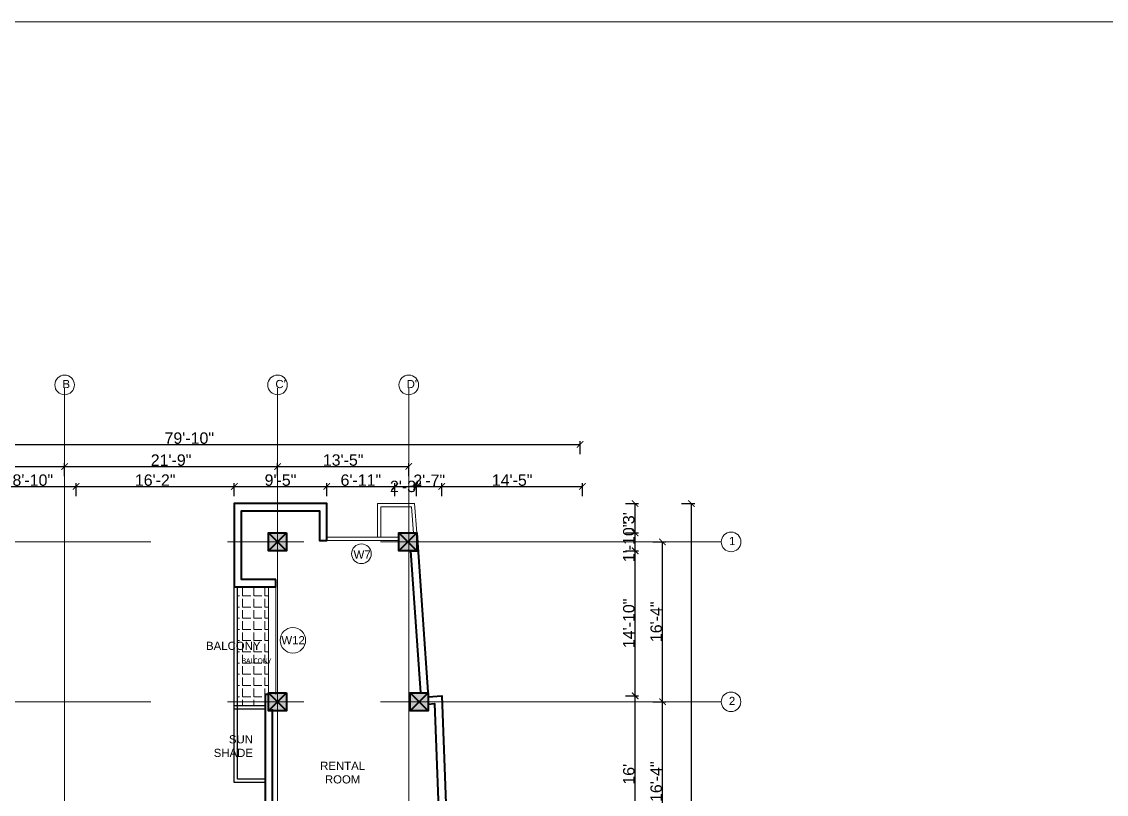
# Model space of a CAD drawing. Header units: inches. Extents: x 0 to 179512, y -43395 to -31716.
# Drawn here: x 173736 to 175065, y -37341 to -36394 of the extents above; entities that cross this region are included whole.
import ezdxf

# ---------------------------------------------------------------- set-up
doc = ezdxf.new("R2010")
doc.units = ezdxf.units.IN
doc.header["$LTSCALE"] = 10
doc.header["$MEASUREMENT"] = 0
doc.linetypes.add('CENTER2', pattern=[1.125, 0.75, -0.125, 0.125, -0.125])
doc.layers.get('Defpoints').update_dxf_attribs({"color": 215})
doc.layers.add('Balcony base', color=70, linetype='Continuous')
for name, color, linetype, lineweight in [('colum', 2, 'Continuous', 40), ('Grid name', 4, 'Continuous', 0), ('hatch', 95, 'Continuous', 0), ('NEW LETTERING', 3, 'Continuous', 0), ('OL_AR_Center line', 253, 'CENTER2', 13), ('OL_AR_Hatch', 253, 'Continuous', 15), ('OL_AR_Text', 140, 'Continuous', 5), ('OL_AR_WALL', 255, 'Continuous', 40), ('window', 6, 'Continuous', 9)]:
    doc.layers.add(name, color=color, linetype=linetype, lineweight=lineweight)
doc.styles.add('1-16 Annotative Text', font='calibri.ttf', dxfattribs={"height": 0.0625})
doc.styles.add('arial', font='arial.ttf')
doc.styles.get("Standard").update_dxf_attribs({"font": 'arial.ttf'})
doc.dimstyles.new('Dim_OLA', dxfattribs={"dimscale": 2, "dimtxt": 7, "dimasz": 4, "dimexe": 2, "dimexo": 0.5, "dimgap": 0.3, "dimtad": 1, "dimdec": 0, "dimzin": 0, "dimdsep": 46, "dimlunit": 3, "dimtxsty": 'arial', "dimblk": 'ARCHTICK', "dimcen": 0.05, "dimadec": 0, "dimazin": 0, "dimtfac": 1, "dimtdec": 0, "dimtix": 1, "dimtmove": 2, "dimatfit": 3, "dimldrblk": 'DOT', "dimfxl": 6, "dimfxlon": 1, "dimtolj": 1, "dimtzin": 0, "dimarcsym": 0})

# ---------------------------------------------------------------- blocks, each defined once
blk = doc.blocks.new('_ArchTick')
at = {"color": 0, "linetype": 'ByBlock', "const_width": 0.15}
blk.add_lwpolyline([(-0.5, -0.5), (0.5, 0.5)], dxfattribs=at)
blk = doc.blocks.new('*D160')
at = {"layer": 'Defpoints', "color": 0, "transparency": 16777216}
for p in [(173802.2, -36963.5), (173696.2, -37601.8), (173802.2, -37601.8)]:
    blk.add_point(p, dxfattribs=at)
at = {"layer": 'OL_AR_Text', "color": 0, "lineweight": -2, "transparency": 16777216}
for p, q in [((173696.2, -36975.5), (173696.2, -36959.5)), ((173696.2, -36963.5), (173802.2, -36963.5)), ((173802.2, -36975.5), (173802.2, -36959.5))]:
    blk.add_line(p, q, dxfattribs=at)
at = {"layer": 'OL_AR_Text', "color": 0, "lineweight": -2, "transparency": 16777216, "xscale": 8, "yscale": 8, "zscale": 8, "rotation": 180}
blk.add_blockref('_ArchTick', (173696.2, -36963.5), dxfattribs=at)
at = {"layer": 'OL_AR_Text', "color": 0, "lineweight": -2, "transparency": 16777216, "xscale": 8, "yscale": 8, "zscale": 8}
blk.add_blockref('_ArchTick', (173802.2, -36963.5), dxfattribs=at)
at = {"layer": 'OL_AR_Text', "color": 0, "transparency": 16777216, "insert": (173749.2, -36955.8), "char_height": 14, "attachment_point": 5, "style": 'arial'}
blk.add_mtext('\\A1;8\'-10"', dxfattribs=at)
blk = doc.blocks.new('_Dot')
at = {"color": 0, "linetype": 'ByBlock', "lineweight": -2}
blk.add_line((-0.5, 0), (-1, 0), dxfattribs=at)
at = {"color": 0, "linetype": 'ByBlock', "const_width": 0.5}
blk.add_lwpolyline([(-0.25, 0, 1), (0.25, 0, 1)], format="xyb", close=True, dxfattribs=at)
blk = doc.blocks.new('*D161')
at = {"layer": 'Defpoints', "color": 0, "transparency": 16777216}
for p in [(174193, -36963.5), (174109.5, -36984.4), (174193, -37009)]:
    blk.add_point(p, dxfattribs=at)
at = {"layer": 'OL_AR_Text', "color": 0, "lineweight": -2, "transparency": 16777216}
for p, q in [((174109.5, -36975.5), (174109.5, -36959.5)), ((174109.5, -36963.5), (174193, -36963.5)), ((174193, -36975.5), (174193, -36959.5))]:
    blk.add_line(p, q, dxfattribs=at)
at = {"layer": 'OL_AR_Text', "color": 0, "lineweight": -2, "transparency": 16777216, "xscale": 8, "yscale": 8, "zscale": 8, "rotation": 180}
blk.add_blockref('_ArchTick', (174109.5, -36963.5), dxfattribs=at)
at = {"layer": 'OL_AR_Text', "color": 0, "lineweight": -2, "transparency": 16777216, "xscale": 8, "yscale": 8, "zscale": 8}
blk.add_blockref('_ArchTick', (174193, -36963.5), dxfattribs=at)
at = {"layer": 'OL_AR_Text', "color": 0, "transparency": 16777216, "insert": (174151.3, -36955.8), "char_height": 14, "attachment_point": 5, "style": 'arial'}
blk.add_mtext('\\A1;6\'-11"', dxfattribs=at)
blk = doc.blocks.new('*D162')
at = {"layer": 'Defpoints', "color": 0, "transparency": 16777216}
for p in [(174219.7, -36963.5), (174193, -37009), (174219.7, -37020.4)]:
    blk.add_point(p, dxfattribs=at)
at = {"layer": 'OL_AR_Text', "color": 0, "lineweight": -2, "transparency": 16777216}
for p, q in [((174193, -36975.5), (174193, -36959.5)), ((174193, -36963.5), (174219.7, -36963.5)), ((174219.7, -36975.5), (174219.7, -36959.5))]:
    blk.add_line(p, q, dxfattribs=at)
at = {"layer": 'OL_AR_Text', "color": 0, "lineweight": -2, "transparency": 16777216, "xscale": 8, "yscale": 8, "zscale": 8, "rotation": 180}
blk.add_blockref('_ArchTick', (174193, -36963.5), dxfattribs=at)
at = {"layer": 'OL_AR_Text', "color": 0, "lineweight": -2, "transparency": 16777216, "xscale": 8, "yscale": 8, "zscale": 8}
blk.add_blockref('_ArchTick', (174219.7, -36963.5), dxfattribs=at)
at = {"layer": 'OL_AR_Text', "color": 0, "transparency": 16777216, "insert": (174206.4, -36963.5), "char_height": 14, "attachment_point": 5, "style": 'arial'}
blk.add_mtext('\\A1;2\'-3"', dxfattribs=at)
blk = doc.blocks.new('*D163')
at = {"layer": 'Defpoints', "color": 0, "transparency": 16777216}
for p in [(174250.4, -36963.5), (174219.7, -37020.4), (174250.4, -37220.1)]:
    blk.add_point(p, dxfattribs=at)
at = {"layer": 'OL_AR_Text', "color": 0, "lineweight": -2, "transparency": 16777216}
for p, q in [((174219.7, -36975.5), (174219.7, -36959.5)), ((174219.7, -36963.5), (174250.4, -36963.5)), ((174250.4, -36975.5), (174250.4, -36959.5))]:
    blk.add_line(p, q, dxfattribs=at)
at = {"layer": 'OL_AR_Text', "color": 0, "transparency": 16777216, "insert": (174235.1, -36955.9), "char_height": 14, "attachment_point": 5, "style": 'arial'}
blk.add_mtext('\\A1;2\'-7"', dxfattribs=at)
blk = doc.blocks.new('*D164')
at = {"layer": 'Defpoints', "color": 0, "transparency": 16777216}
for p in [(174422.9, -36963.5), (174250.4, -37220.1), (174422.9, -37605.4)]:
    blk.add_point(p, dxfattribs=at)
at = {"layer": 'OL_AR_Text', "color": 0, "lineweight": -2, "transparency": 16777216}
for p, q in [((174250.4, -36975.5), (174250.4, -36959.5)), ((174250.4, -36963.5), (174422.9, -36963.5)), ((174422.9, -36975.5), (174422.9, -36959.5))]:
    blk.add_line(p, q, dxfattribs=at)
at = {"layer": 'OL_AR_Text', "color": 0, "lineweight": -2, "transparency": 16777216, "xscale": 8, "yscale": 8, "zscale": 8, "rotation": 180}
blk.add_blockref('_ArchTick', (174250.4, -36963.5), dxfattribs=at)
at = {"layer": 'OL_AR_Text', "color": 0, "lineweight": -2, "transparency": 16777216, "xscale": 8, "yscale": 8, "zscale": 8}
blk.add_blockref('_ArchTick', (174422.9, -36963.5), dxfattribs=at)
at = {"layer": 'OL_AR_Text', "color": 0, "transparency": 16777216, "insert": (174336.7, -36955.8), "char_height": 14, "attachment_point": 5, "style": 'arial'}
blk.add_mtext('\\A1;14\'-5"', dxfattribs=at)
blk = doc.blocks.new('*D165')
at = {"layer": 'Defpoints', "color": 0, "transparency": 16777216}
for p in [(173996.2, -36963.5), (173996.2, -36984.4), (173802.2, -37601.8)]:
    blk.add_point(p, dxfattribs=at)
at = {"layer": 'OL_AR_Text', "color": 0, "lineweight": -2, "transparency": 16777216}
for p, q in [((173802.2, -36975.5), (173802.2, -36959.5)), ((173802.2, -36963.5), (173996.2, -36963.5)), ((173996.2, -36975.5), (173996.2, -36959.5))]:
    blk.add_line(p, q, dxfattribs=at)
at = {"layer": 'OL_AR_Text', "color": 0, "lineweight": -2, "transparency": 16777216, "xscale": 8, "yscale": 8, "zscale": 8, "rotation": 180}
blk.add_blockref('_ArchTick', (173802.2, -36963.5), dxfattribs=at)
at = {"layer": 'OL_AR_Text', "color": 0, "lineweight": -2, "transparency": 16777216, "xscale": 8, "yscale": 8, "zscale": 8}
blk.add_blockref('_ArchTick', (173996.2, -36963.5), dxfattribs=at)
at = {"layer": 'OL_AR_Text', "color": 0, "transparency": 16777216, "insert": (173899.2, -36955.8), "char_height": 14, "attachment_point": 5, "style": 'arial'}
blk.add_mtext('\\A1;16\'-2"', dxfattribs=at)
blk = doc.blocks.new('*D166')
at = {"layer": 'Defpoints', "color": 0, "transparency": 16777216}
for p in [(174109.5, -36963.5), (173996.2, -36984.4), (174109.5, -36984.4)]:
    blk.add_point(p, dxfattribs=at)
at = {"layer": 'OL_AR_Text', "color": 0, "lineweight": -2, "transparency": 16777216}
for p, q in [((173996.2, -36975.5), (173996.2, -36959.5)), ((173996.2, -36963.5), (174109.5, -36963.5)), ((174109.5, -36975.5), (174109.5, -36959.5))]:
    blk.add_line(p, q, dxfattribs=at)
at = {"layer": 'OL_AR_Text', "color": 0, "lineweight": -2, "transparency": 16777216, "xscale": 8, "yscale": 8, "zscale": 8, "rotation": 180}
blk.add_blockref('_ArchTick', (173996.2, -36963.5), dxfattribs=at)
at = {"layer": 'OL_AR_Text', "color": 0, "lineweight": -2, "transparency": 16777216, "xscale": 8, "yscale": 8, "zscale": 8}
blk.add_blockref('_ArchTick', (174109.5, -36963.5), dxfattribs=at)
at = {"layer": 'OL_AR_Text', "color": 0, "transparency": 16777216, "insert": (174052.8, -36955.8), "char_height": 14, "attachment_point": 5, "style": 'arial'}
blk.add_mtext('\\A1;9\'-5"', dxfattribs=at)
blk = doc.blocks.new('*D167')
at = {"layer": 'Defpoints', "color": 0, "transparency": 16777216}
for p in [(173788.2, -36939), (173552.2, -37031.4), (173788.2, -37031.4)]:
    blk.add_point(p, dxfattribs=at)
at = {"layer": 'OL_AR_Text', "color": 0, "lineweight": -2, "transparency": 16777216}
for p, q in [((173552.2, -36951), (173552.2, -36935)), ((173552.2, -36939), (173788.2, -36939)), ((173788.2, -36951), (173788.2, -36935))]:
    blk.add_line(p, q, dxfattribs=at)
at = {"layer": 'OL_AR_Text', "color": 0, "lineweight": -2, "transparency": 16777216, "xscale": 8, "yscale": 8, "zscale": 8, "rotation": 180}
blk.add_blockref('_ArchTick', (173552.2, -36939), dxfattribs=at)
at = {"layer": 'OL_AR_Text', "color": 0, "lineweight": -2, "transparency": 16777216, "xscale": 8, "yscale": 8, "zscale": 8}
blk.add_blockref('_ArchTick', (173788.2, -36939), dxfattribs=at)
at = {"layer": 'OL_AR_Text', "color": 0, "transparency": 16777216, "insert": (173670.2, -36931.3), "char_height": 14, "attachment_point": 5, "style": 'arial'}
blk.add_mtext('\\A1;19\'-8"', dxfattribs=at)
blk = doc.blocks.new('*D168')
at = {"layer": 'Defpoints', "color": 0, "transparency": 16777216}
for p in [(174049.2, -36939), (173788.2, -37035.1), (174049.2, -37031.4)]:
    blk.add_point(p, dxfattribs=at)
at = {"layer": 'OL_AR_Text', "color": 0, "lineweight": -2, "transparency": 16777216}
for p, q in [((173788.2, -36951), (173788.2, -36935)), ((173788.2, -36939), (174049.2, -36939)), ((174049.2, -36951), (174049.2, -36935))]:
    blk.add_line(p, q, dxfattribs=at)
at = {"layer": 'OL_AR_Text', "color": 0, "lineweight": -2, "transparency": 16777216, "xscale": 8, "yscale": 8, "zscale": 8, "rotation": 180}
blk.add_blockref('_ArchTick', (173788.2, -36939), dxfattribs=at)
at = {"layer": 'OL_AR_Text', "color": 0, "lineweight": -2, "transparency": 16777216, "xscale": 8, "yscale": 8, "zscale": 8}
blk.add_blockref('_ArchTick', (174049.2, -36939), dxfattribs=at)
at = {"layer": 'OL_AR_Text', "color": 0, "transparency": 16777216, "insert": (173918.7, -36931.3), "char_height": 14, "attachment_point": 5, "style": 'arial'}
blk.add_mtext('\\A1;21\'-9"', dxfattribs=at)
blk = doc.blocks.new('*D169')
at = {"layer": 'Defpoints', "color": 0, "transparency": 16777216}
for p in [(174210, -36939), (174049.2, -37031.4), (174210, -37031.4)]:
    blk.add_point(p, dxfattribs=at)
at = {"layer": 'OL_AR_Text', "color": 0, "lineweight": -2, "transparency": 16777216}
for p, q in [((174049.2, -36951), (174049.2, -36935)), ((174049.2, -36939), (174210, -36939)), ((174210, -36951), (174210, -36935))]:
    blk.add_line(p, q, dxfattribs=at)
at = {"layer": 'OL_AR_Text', "color": 0, "lineweight": -2, "transparency": 16777216, "xscale": 8, "yscale": 8, "zscale": 8, "rotation": 180}
blk.add_blockref('_ArchTick', (174049.2, -36939), dxfattribs=at)
at = {"layer": 'OL_AR_Text', "color": 0, "lineweight": -2, "transparency": 16777216, "xscale": 8, "yscale": 8, "zscale": 8}
blk.add_blockref('_ArchTick', (174210, -36939), dxfattribs=at)
at = {"layer": 'OL_AR_Text', "color": 0, "transparency": 16777216, "insert": (174129.6, -36931.2), "char_height": 14, "attachment_point": 5, "style": 'arial'}
blk.add_mtext('\\A1;13\'-5"', dxfattribs=at)
blk = doc.blocks.new('*D170')
at = {"layer": 'Defpoints', "color": 0, "transparency": 16777216}
for p in [(174419.9, -36912), (173462.2, -36964.5), (174419.9, -36966.5)]:
    blk.add_point(p, dxfattribs=at)
at = {"layer": 'OL_AR_Text', "color": 0, "lineweight": -2, "transparency": 16777216}
for p, q in [((173462.2, -36924), (173462.2, -36908)), ((173462.2, -36912), (174419.9, -36912)), ((174419.9, -36924), (174419.9, -36908))]:
    blk.add_line(p, q, dxfattribs=at)
at = {"layer": 'OL_AR_Text', "color": 0, "lineweight": -2, "transparency": 16777216, "xscale": 8, "yscale": 8, "zscale": 8, "rotation": 180}
blk.add_blockref('_ArchTick', (173462.2, -36912), dxfattribs=at)
at = {"layer": 'OL_AR_Text', "color": 0, "lineweight": -2, "transparency": 16777216, "xscale": 8, "yscale": 8, "zscale": 8}
blk.add_blockref('_ArchTick', (174419.9, -36912), dxfattribs=at)
at = {"layer": 'OL_AR_Text', "color": 0, "transparency": 16777216, "insert": (173941, -36904.3), "char_height": 14, "attachment_point": 5, "style": 'arial'}
blk.add_mtext('\\A1;79\'-10"', dxfattribs=at)
blk = doc.blocks.new('*D281')
at = {"layer": 'Defpoints', "color": 0, "transparency": 16777216}
for p in [(173424.5, -37216.4), (174038.2, -37216.4), (173996.2, -37358.4)]:
    blk.add_point(p, dxfattribs=at)
at = {"layer": 'OL_AR_Text', "color": 0, "lineweight": -2, "transparency": 16777216}
for p, q in [((173436.5, -37216.4), (173420.5, -37216.4)), ((173424.5, -37358.4), (173424.5, -37216.4)), ((173436.5, -37358.4), (173420.5, -37358.4))]:
    blk.add_line(p, q, dxfattribs=at)
at = {"layer": 'OL_AR_Text', "color": 0, "lineweight": -2, "transparency": 16777216, "xscale": 8, "yscale": 8, "zscale": 8}
for p, rotation in [((173424.5, -37216.4), 90), ((173424.5, -37358.4), 270)]:
    blk.add_blockref('_ArchTick', p, dxfattribs=dict(at, rotation=rotation))
at = {"layer": 'OL_AR_Text', "color": 0, "transparency": 16777216, "insert": (173416.8, -37287.4), "char_height": 14, "attachment_point": 5, "rotation": 90, "style": 'arial'}
blk.add_mtext('\\A1;11\'-10"', dxfattribs=at)
blk = doc.blocks.new('*D282')
at = {"layer": 'Defpoints', "color": 0, "transparency": 16777216}
for p in [(173424.5, -37086.4), (174038.2, -37086.4), (174038.2, -37216.4)]:
    blk.add_point(p, dxfattribs=at)
at = {"layer": 'OL_AR_Text', "color": 0, "lineweight": -2, "transparency": 16777216}
for p, q in [((173436.5, -37086.4), (173420.5, -37086.4)), ((173424.5, -37216.4), (173424.5, -37086.4)), ((173436.5, -37216.4), (173420.5, -37216.4))]:
    blk.add_line(p, q, dxfattribs=at)
at = {"layer": 'OL_AR_Text', "color": 0, "lineweight": -2, "transparency": 16777216, "xscale": 8, "yscale": 8, "zscale": 8}
for p, rotation in [((173424.5, -37086.4), 90), ((173424.5, -37216.4), 270)]:
    blk.add_blockref('_ArchTick', p, dxfattribs=dict(at, rotation=rotation))
at = {"layer": 'OL_AR_Text', "color": 0, "transparency": 16777216, "insert": (173416.8, -37151.4), "char_height": 14, "attachment_point": 5, "rotation": 90, "style": 'arial'}
blk.add_mtext('\\A1;10\'-10"', dxfattribs=at)
blk = doc.blocks.new('*D283')
at = {"layer": 'Defpoints', "color": 0, "transparency": 16777216}
for p in [(173424.5, -36984.4), (173996.2, -36984.4), (174038.2, -37086.4)]:
    blk.add_point(p, dxfattribs=at)
at = {"layer": 'OL_AR_Text', "color": 0, "lineweight": -2, "transparency": 16777216}
for p, q in [((173436.5, -36984.4), (173420.5, -36984.4)), ((173424.5, -37086.4), (173424.5, -36984.4)), ((173436.5, -37086.4), (173420.5, -37086.4))]:
    blk.add_line(p, q, dxfattribs=at)
at = {"layer": 'OL_AR_Text', "color": 0, "lineweight": -2, "transparency": 16777216, "xscale": 8, "yscale": 8, "zscale": 8}
for p, rotation in [((173424.5, -36984.4), 90), ((173424.5, -37086.4), 270)]:
    blk.add_blockref('_ArchTick', p, dxfattribs=dict(at, rotation=rotation))
at = {"layer": 'OL_AR_Text', "color": 0, "transparency": 16777216, "insert": (173416.8, -37035.4), "char_height": 14, "attachment_point": 5, "rotation": 90, "style": 'arial'}
blk.add_mtext('\\A1;8\'-6"', dxfattribs=at)
blk = doc.blocks.new('*D319')
at = {"layer": 'Defpoints', "color": 0, "transparency": 16777216}
for p in [(174250.4, -37220.1), (174487.5, -37220.1), (174257.7, -37412.4)]:
    blk.add_point(p, dxfattribs=at)
at = {"layer": 'OL_AR_Text', "color": 0, "lineweight": -2, "transparency": 16777216}
for p, q in [((174475.5, -37220.1), (174491.5, -37220.1)), ((174487.5, -37412.4), (174487.5, -37220.1)), ((174475.5, -37412.4), (174491.5, -37412.4))]:
    blk.add_line(p, q, dxfattribs=at)
at = {"layer": 'OL_AR_Text', "color": 0, "lineweight": -2, "transparency": 16777216, "xscale": 8, "yscale": 8, "zscale": 8}
for p, rotation in [((174487.5, -37220.1), 90), ((174487.5, -37412.4), 270)]:
    blk.add_blockref('_ArchTick', p, dxfattribs=dict(at, rotation=rotation))
at = {"layer": 'OL_AR_Text', "color": 0, "transparency": 16777216, "insert": (174479.8, -37316.3), "char_height": 14, "attachment_point": 5, "rotation": 90, "style": 'arial'}
blk.add_mtext("\\A1;16'", dxfattribs=at)
blk = doc.blocks.new('*D320')
at = {"layer": 'Defpoints', "color": 0, "transparency": 16777216}
for p in [(174219.7, -37042.4), (174487.5, -37042.4), (174250.4, -37220.1)]:
    blk.add_point(p, dxfattribs=at)
at = {"layer": 'OL_AR_Text', "color": 0, "lineweight": -2, "transparency": 16777216}
for p, q in [((174475.5, -37042.4), (174491.5, -37042.4)), ((174487.5, -37220.1), (174487.5, -37042.4)), ((174475.5, -37220.1), (174491.5, -37220.1))]:
    blk.add_line(p, q, dxfattribs=at)
at = {"layer": 'OL_AR_Text', "color": 0, "lineweight": -2, "transparency": 16777216, "xscale": 8, "yscale": 8, "zscale": 8}
for p, rotation in [((174487.5, -37042.4), 90), ((174487.5, -37220.1), 270)]:
    blk.add_blockref('_ArchTick', p, dxfattribs=dict(at, rotation=rotation))
at = {"layer": 'OL_AR_Text', "color": 0, "transparency": 16777216, "insert": (174479.8, -37131.3), "char_height": 14, "attachment_point": 5, "rotation": 90, "style": 'arial'}
blk.add_mtext('\\A1;14\'-10"', dxfattribs=at)
blk = doc.blocks.new('*D321')
at = {"layer": 'Defpoints', "color": 0, "transparency": 16777216}
for p in [(174219.7, -37020.4), (174487.5, -37020.4), (174219.7, -37042.4)]:
    blk.add_point(p, dxfattribs=at)
at = {"layer": 'OL_AR_Text', "color": 0, "lineweight": -2, "transparency": 16777216}
for p, q in [((174475.5, -37020.4), (174491.5, -37020.4)), ((174487.5, -37042.4), (174487.5, -37020.4)), ((174475.5, -37042.4), (174491.5, -37042.4))]:
    blk.add_line(p, q, dxfattribs=at)
at = {"layer": 'OL_AR_Text', "color": 0, "transparency": 16777216, "insert": (174479.8, -37031.4), "char_height": 14, "attachment_point": 5, "rotation": 90, "style": 'arial'}
blk.add_mtext('\\A1;1\'-10"', dxfattribs=at)
blk = doc.blocks.new('*D322')
at = {"layer": 'Defpoints', "color": 0, "transparency": 16777216}
for p in [(174109.5, -36984.4), (174487.5, -36984.4), (174219.7, -37020.4)]:
    blk.add_point(p, dxfattribs=at)
at = {"layer": 'OL_AR_Text', "color": 0, "lineweight": -2, "transparency": 16777216}
for p, q in [((174475.5, -36984.4), (174491.5, -36984.4)), ((174487.5, -37020.4), (174487.5, -36984.4)), ((174475.5, -37020.4), (174491.5, -37020.4))]:
    blk.add_line(p, q, dxfattribs=at)
at = {"layer": 'OL_AR_Text', "color": 0, "lineweight": -2, "transparency": 16777216, "xscale": 8, "yscale": 8, "zscale": 8}
for p, rotation in [((174487.5, -36984.4), 90), ((174487.5, -37020.4), 270)]:
    blk.add_blockref('_ArchTick', p, dxfattribs=dict(at, rotation=rotation))
at = {"layer": 'OL_AR_Text', "color": 0, "transparency": 16777216, "insert": (174479.7, -37002.4), "char_height": 14, "attachment_point": 5, "rotation": 90, "style": 'arial'}
blk.add_mtext("\\A1;3'", dxfattribs=at)
blk = doc.blocks.new('*D328')
at = {"layer": 'Defpoints', "color": 0, "transparency": 16777216}
for p in [(174222.7, -37227.4), (174521, -37227.4), (174246.7, -37423.4)]:
    blk.add_point(p, dxfattribs=at)
at = {"layer": 'OL_AR_Text', "color": 0, "lineweight": -2, "transparency": 16777216}
for p, q in [((174509, -37227.4), (174525, -37227.4)), ((174521, -37423.4), (174521, -37227.4)), ((174509, -37423.4), (174525, -37423.4))]:
    blk.add_line(p, q, dxfattribs=at)
at = {"layer": 'OL_AR_Text', "color": 0, "lineweight": -2, "transparency": 16777216, "xscale": 8, "yscale": 8, "zscale": 8}
for p, rotation in [((174521, -37227.4), 90), ((174521, -37423.4), 270)]:
    blk.add_blockref('_ArchTick', p, dxfattribs=dict(at, rotation=rotation))
at = {"layer": 'OL_AR_Text', "color": 0, "transparency": 16777216, "insert": (174513.3, -37325.4), "char_height": 14, "attachment_point": 5, "rotation": 90, "style": 'arial'}
blk.add_mtext('\\A1;16\'-4"', dxfattribs=at)
blk = doc.blocks.new('*D329')
at = {"layer": 'Defpoints', "color": 0, "transparency": 16777216}
for p in [(174228.5, -37031.4), (174521, -37031.4), (174222.7, -37227.4)]:
    blk.add_point(p, dxfattribs=at)
at = {"layer": 'OL_AR_Text', "color": 0, "lineweight": -2, "transparency": 16777216}
for p, q in [((174509, -37031.4), (174525, -37031.4)), ((174521, -37227.4), (174521, -37031.4)), ((174509, -37227.4), (174525, -37227.4))]:
    blk.add_line(p, q, dxfattribs=at)
at = {"layer": 'OL_AR_Text', "color": 0, "lineweight": -2, "transparency": 16777216, "xscale": 8, "yscale": 8, "zscale": 8}
for p, rotation in [((174521, -37031.4), 90), ((174521, -37227.4), 270)]:
    blk.add_blockref('_ArchTick', p, dxfattribs=dict(at, rotation=rotation))
at = {"layer": 'OL_AR_Text', "color": 0, "transparency": 16777216, "insert": (174513.3, -37129.4), "char_height": 14, "attachment_point": 5, "rotation": 90, "style": 'arial'}
blk.add_mtext('\\A1;16\'-4"', dxfattribs=at)
blk = doc.blocks.new('*D330')
at = {"layer": 'Defpoints', "color": 0, "transparency": 16777216}
for p in [(174487.5, -36984.4), (174556.5, -36984.4), (174486.5, -38204.6)]:
    blk.add_point(p, dxfattribs=at)
at = {"layer": 'OL_AR_Text', "color": 0, "lineweight": -2, "transparency": 16777216}
for p, q in [((174544.5, -36984.4), (174560.5, -36984.4)), ((174556.5, -38204.6), (174556.5, -36984.4)), ((174544.5, -38204.6), (174560.5, -38204.6))]:
    blk.add_line(p, q, dxfattribs=at)
at = {"layer": 'OL_AR_Text', "color": 0, "lineweight": -2, "transparency": 16777216, "xscale": 8, "yscale": 8, "zscale": 8}
for p, rotation in [((174556.5, -36984.4), 90), ((174556.5, -38204.6), 270)]:
    blk.add_blockref('_ArchTick', p, dxfattribs=dict(at, rotation=rotation))
at = {"layer": 'OL_AR_Text', "color": 0, "transparency": 16777216, "insert": (174548.8, -37594.5), "char_height": 14, "attachment_point": 5, "rotation": 90, "style": 'arial'}
blk.add_mtext('\\A1;101\'-8"', dxfattribs=at)

msp = doc.modelspace()

# ---------------------------------------------------------------- hatches: boundary and pattern name
at = {"layer": 'hatch', "transparency": 33554536}
h = msp.add_hatch(dxfattribs=at)
h.set_pattern_fill('AR-CONC', color=256, angle=360)
h.set_pattern_definition([(50, (12640.7414, 0), (7.17260183, -0.62752135), [0.75, -8.25]), (355, (12640.7414, 0), (-1.38751334, 7.52192134), [0.6, -6.6]), (100.4514445, (12641.339, -0.052), (5.78508847, 6.8943999), [0.63740192, -7.01142112]), (46.1842, (12640.741, 2), (10.6724133, -1.6551928), [1.125, -12.375]), (96.6356355, (12641.631, 1.862), (9.34661946, 9.741186), [0.9561034, -10.5171376]), (351.184164, (12640.741, 2), (9.34661945, 9.741186), [0.9, -9.9]), (21, (12641.7414, 1.5), (5.96907052, -4.0261889), [0.75, -8.25]), (326, (12641.7414, 1.5), (2.43315332, 7.25150045), [0.6, -6.6]), (71.4514447, (12642.239, 1.1645), (8.40222377, 3.22531153), [0.6374019, -7.01142112]), (37.5, (12640.7414, 0), (0.121598553, 3.32893854), [0, -6.52, 0, -6.7, 0, -6.625]), (7.5, (12640.7414, 0), (2.630695374, 3.94411712), [0, -3.82, 0, -6.37, 0, -2.525]), (327.5, (12638.5114, 0), (5.33822436, -0.225548717), [0, -2.5, 0, -7.8, 0, -10.35]), (317.5, (12637.5114, 0), (5.8318617, 1.00104982), [0, -3.25, 0, -5.18, 0, -7.35])])
h.paths.add_polyline_path([(174060.18, -37020.44), (174038.18, -37020.44), (174049.18, -37031.44)])
h.paths.add_polyline_path([(174049.18, -37031.44), (174038.18, -37020.44), (174038.18, -37042.44)])
h.paths.add_polyline_path([(174049.18, -37031.44), (174038.18, -37042.44), (174060.18, -37042.44)])
h.paths.add_polyline_path([(174060.18, -37020.44), (174049.18, -37031.44), (174060.18, -37042.44)])
h.paths.add_polyline_path([(174219.74, -37020.44), (174197.74, -37020.44), (174208.74, -37031.44)])
h.paths.add_polyline_path([(174197.74, -37020.44), (174197.74, -37042.44), (174208.74, -37031.44)])
h.paths.add_polyline_path([(174208.74, -37031.44), (174197.74, -37042.44), (174219.74, -37042.44)])
h.paths.add_polyline_path([(174219.74, -37020.44), (174208.74, -37031.44), (174219.74, -37042.44)])
h.paths.add_polyline_path([(174222.71, -37227.44), (174211.71, -37216.44), (174211.71, -37238.44)])
h.paths.add_polyline_path([(174233.71, -37216.44), (174211.71, -37216.44), (174222.71, -37227.44)])
h.paths.add_polyline_path([(174233.71, -37216.44), (174222.71, -37227.44), (174233.71, -37238.44)])
h.paths.add_polyline_path([(174222.71, -37227.44), (174211.71, -37238.44), (174233.71, -37238.44)])
h.paths.add_polyline_path([(174060.18, -37216.44), (174038.18, -37216.44), (174049.18, -37227.44)])
h.paths.add_polyline_path([(174038.18, -37216.44), (174038.18, -37238.44), (174049.18, -37227.44)])
h.paths.add_polyline_path([(174049.18, -37227.44), (174038.18, -37238.44), (174060.18, -37238.44)])
h.paths.add_polyline_path([(174060.18, -37216.44), (174049.18, -37227.44), (174060.18, -37238.44)])
h.paths.add_polyline_path([(174060.18, -37412.37), (174038.18, -37412.37), (174049.18, -37423.37)])
h.paths.add_polyline_path([(174060.18, -37412.37), (174049.18, -37423.37), (174060.18, -37434.37)])
h.paths.add_polyline_path([(174038.18, -37412.37), (174038.18, -37434.37), (174049.18, -37423.37)])
h.paths.add_polyline_path([(174049.18, -37423.37), (174038.18, -37434.37), (174060.18, -37434.37)])
h.paths.add_polyline_path([(174257.66, -37412.44), (174235.66, -37412.44), (174246.66, -37423.44)])
h.paths.add_polyline_path([(174235.66, -37412.44), (174235.66, -37434.44), (174246.66, -37423.44)])
h.paths.add_polyline_path([(174246.66, -37423.44), (174235.66, -37434.44), (174257.66, -37434.44)])
h.paths.add_polyline_path([(174257.66, -37412.44), (174246.66, -37423.44), (174257.66, -37434.44)])
h.paths.add_polyline_path([(173552.23, -37615.44), (173540.23, -37603.44), (173540.23, -37627.44)])
h.paths.add_polyline_path([(173564.23, -37603.44), (173540.23, -37603.44), (173552.23, -37615.44)])
h.paths.add_polyline_path([(173564.23, -37603.44), (173552.23, -37615.44), (173564.23, -37627.44)])
h.paths.add_polyline_path([(173552.23, -37615.44), (173540.23, -37627.44), (173564.23, -37627.44)])
h.paths.add_polyline_path([(173798.31, -37605.44), (173778.31, -37605.44), (173788.31, -37615.44)])
h.paths.add_polyline_path([(173788.31, -37615.44), (173778.31, -37605.44), (173778.31, -37625.44)])
h.paths.add_polyline_path([(173788.31, -37615.44), (173778.31, -37625.44), (173798.31, -37625.44)])
h.paths.add_polyline_path([(173798.31, -37605.44), (173788.31, -37615.44), (173798.31, -37625.44)])
h.paths.add_polyline_path([(174049.18, -37589.57), (174038.18, -37578.57), (174038.18, -37600.57)])
h.paths.add_polyline_path([(174060.18, -37578.57), (174038.18, -37578.57), (174049.18, -37589.57)])
h.paths.add_polyline_path([(174060.18, -37578.57), (174049.18, -37589.57), (174060.18, -37600.57)])
h.paths.add_polyline_path([(174049.18, -37589.57), (174038.18, -37600.57), (174060.18, -37600.57)])
h.paths.add_polyline_path([(174038.23, -37603.39), (174014.23, -37603.39), (174026.23, -37615.39)])
h.paths.add_polyline_path([(174026.23, -37615.39), (174014.23, -37603.39), (174014.23, -37627.39)])
h.paths.add_polyline_path([(174026.23, -37615.39), (174014.23, -37627.39), (174038.23, -37627.39)])
h.paths.add_polyline_path([(174038.23, -37603.39), (174026.23, -37615.39), (174038.23, -37627.39)])
h.paths.add_polyline_path([(174194.99, -37605.44), (174174.99, -37605.44), (174184.99, -37615.44)])
h.paths.add_polyline_path([(174184.99, -37615.44), (174174.99, -37605.44), (174174.99, -37625.44)])
h.paths.add_polyline_path([(174184.99, -37615.44), (174174.99, -37625.44), (174194.99, -37625.44)])
h.paths.add_polyline_path([(174194.99, -37605.44), (174184.99, -37615.44), (174194.99, -37625.44)])
h.paths.add_polyline_path([(174254.9, -37578.57), (174232.9, -37578.57), (174243.9, -37589.57)])
h.paths.add_polyline_path([(174254.9, -37578.57), (174243.9, -37589.57), (174254.9, -37600.57)])
h.paths.add_polyline_path([(174243.9, -37589.57), (174232.9, -37600.57), (174254.9, -37600.57)])
h.paths.add_polyline_path([(174243.9, -37589.57), (174232.9, -37578.57), (174232.9, -37600.57)])
h.paths.add_polyline_path([(174362.86, -37605.44), (174342.86, -37605.44), (174352.86, -37615.44)])
h.paths.add_polyline_path([(174352.86, -37615.44), (174342.86, -37605.44), (174342.86, -37625.44)])
h.paths.add_polyline_path([(174352.86, -37615.44), (174342.86, -37625.44), (174362.86, -37625.44)])
h.paths.add_polyline_path([(174362.86, -37605.44), (174352.86, -37615.44), (174362.86, -37625.44)])
h.paths.add_polyline_path([(173564.23, -37762.38), (173540.23, -37762.38), (173552.23, -37774.38)])
h.paths.add_polyline_path([(173552.23, -37774.38), (173540.23, -37762.38), (173540.23, -37786.38)])
h.paths.add_polyline_path([(173552.23, -37774.38), (173540.23, -37786.38), (173564.23, -37786.38)])
h.paths.add_polyline_path([(173564.23, -37762.38), (173552.23, -37774.38), (173564.23, -37786.38)])
h.paths.add_polyline_path([(173788.22, -37759.38), (173788.22, -37774.38), (173803.22, -37774.38, 0.4142136)])
h.paths.add_polyline_path([(173788.22, -37759.38, 0.4142136), (173773.22, -37774.38), (173788.22, -37774.38)])
h.paths.add_polyline_path([(173788.22, -37774.38), (173773.22, -37774.38, 0.4142136), (173788.22, -37789.38)])
h.paths.add_polyline_path([(173803.22, -37774.38), (173788.22, -37774.38), (173788.22, -37789.38, 0.4142136)])
h.paths.add_polyline_path([(174026.18, -37763.38, 0.4142136), (174015.18, -37774.38), (174026.18, -37774.38)])
h.paths.add_polyline_path([(174026.18, -37763.38), (174026.18, -37774.38), (174037.18, -37774.38, 0.4142136)])
h.paths.add_polyline_path([(174037.18, -37774.38), (174026.18, -37774.38), (174026.18, -37785.38, 0.4142136)])
h.paths.add_polyline_path([(174026.18, -37774.38), (174015.18, -37774.38, 0.4142136), (174026.18, -37785.38)])
h.paths.add_polyline_path([(174195.95, -37763.38), (174173.95, -37763.38), (174184.95, -37774.38)])
h.paths.add_polyline_path([(174184.95, -37774.38), (174173.95, -37763.38), (174173.95, -37785.38)])
h.paths.add_polyline_path([(174195.95, -37763.38), (174184.95, -37774.38), (174195.95, -37785.38)])
h.paths.add_polyline_path([(174184.95, -37774.38), (174173.95, -37785.38), (174195.95, -37785.38)])
h.paths.add_polyline_path([(174362.86, -37764.38), (174342.86, -37764.38), (174352.86, -37774.38)])
h.paths.add_polyline_path([(174352.86, -37774.38), (174342.86, -37764.38), (174342.86, -37784.38)])
h.paths.add_polyline_path([(174352.86, -37774.38), (174342.86, -37784.38), (174362.86, -37784.38)])
h.paths.add_polyline_path([(174362.86, -37764.38), (174352.86, -37774.38), (174362.86, -37784.38)])
h.paths.add_polyline_path([(173564.23, -37960.56), (173540.23, -37960.56), (173552.23, -37972.56)])
h.paths.add_polyline_path([(173552.23, -37972.56), (173540.23, -37960.56), (173540.23, -37984.56)])
h.paths.add_polyline_path([(173552.23, -37972.56), (173540.23, -37984.56), (173564.23, -37984.56)])
h.paths.add_polyline_path([(173564.23, -37960.56), (173552.23, -37972.56), (173564.23, -37984.56)])
h.paths.add_polyline_path([(173788.22, -37959.47, 0.4142136), (173775.22, -37972.47), (173788.22, -37972.47)])
h.paths.add_polyline_path([(173788.22, -37959.47), (173788.22, -37972.47), (173801.22, -37972.47, 0.4142136)])
h.paths.add_polyline_path([(173801.22, -37972.47), (173788.22, -37972.47), (173788.22, -37985.47, 0.4142136)])
h.paths.add_polyline_path([(173788.22, -37972.47), (173775.22, -37972.47, 0.4142136), (173788.22, -37985.47)])
h.paths.add_polyline_path([(174026.18, -37959.56), (174026.18, -37972.56), (174039.18, -37972.56, 0.4142136)])
h.paths.add_polyline_path([(174026.18, -37959.56, 0.4142136), (174013.18, -37972.56), (174026.18, -37972.56)])
h.paths.add_polyline_path([(174026.18, -37972.56), (174013.18, -37972.56, 0.4142136), (174026.18, -37985.56)])
h.paths.add_polyline_path([(174039.18, -37972.56), (174026.18, -37972.56), (174026.18, -37985.56, 0.4142136)])
h.paths.add_polyline_path([(174197.95, -37955.93), (174171.95, -37955.93), (174184.95, -37967.93)])
h.paths.add_polyline_path([(174171.95, -37955.93), (174171.95, -37979.93), (174184.95, -37967.93)])
h.paths.add_polyline_path([(174184.95, -37967.93), (174171.95, -37979.93), (174197.95, -37979.93)])
h.paths.add_polyline_path([(174197.95, -37955.93), (174184.95, -37967.93), (174197.95, -37979.93)])
h.paths.add_polyline_path([(174362.66, -37961.06), (174342.66, -37961.06), (174352.66, -37971.06)])
h.paths.add_polyline_path([(174362.66, -37961.06), (174352.66, -37971.06), (174362.66, -37981.06)])
h.paths.add_polyline_path([(174352.66, -37971.06), (174342.66, -37981.06), (174362.66, -37981.06)])
h.paths.add_polyline_path([(174342.66, -37961.06), (174342.66, -37981.06), (174352.66, -37971.06)])
h.paths.add_polyline_path([(173564.23, -38180.16), (173540.23, -38180.16), (173552.23, -38192.16)])
h.paths.add_polyline_path([(173540.23, -38180.16), (173540.23, -38204.16), (173552.23, -38192.16)])
h.paths.add_polyline_path([(173552.23, -38192.16), (173540.23, -38204.16), (173564.23, -38204.16)])
h.paths.add_polyline_path([(173564.23, -38180.16), (173552.23, -38192.16), (173564.23, -38204.16)])
h.paths.add_polyline_path([(173800.16, -38180.16), (173776.16, -38180.16), (173788.16, -38192.16)])
h.paths.add_polyline_path([(173800.16, -38180.16), (173788.16, -38192.16), (173800.16, -38204.16)])
h.paths.add_polyline_path([(173788.16, -38192.16), (173776.16, -38204.16), (173800.16, -38204.16)])
h.paths.add_polyline_path([(173776.16, -38180.16), (173776.16, -38204.16), (173788.16, -38192.16)])
h.paths.add_polyline_path([(174036.16, -38182.18), (174036.16, -38180.16), (174014.18, -38180.16), (174026.18, -38192.16)])
h.paths.add_polyline_path([(174014.18, -38180.16), (174014.18, -38204.16), (174026.18, -38192.16)])
h.paths.add_polyline_path([(174026.18, -38192.16), (174014.18, -38204.16), (174038.18, -38204.16)])
h.paths.add_polyline_path([(174038.16, -38180.18), (174038.16, -38180.16), (174036.16, -38180.16), (174036.16, -38182.18)], flags=17)
h.paths.add_polyline_path([(174026.18, -38192.16), (174038.18, -38204.16), (174038.18, -38180.16)])
h = msp.add_hatch(dxfattribs=at)
h.set_pattern_fill('ANGLE', color=256, scale=50)
h.set_pattern_definition([(0, (0, 0), (0, 13.75), [10, -3.75]), (90, (0, 0), (-13.75, 8e-16), [10, -3.75])])
h.paths.add_polyline_path([(174038.18, -37086.44), (174000.18, -37086.44), (174000.18, -37232.44), (174034.18, -37232.44), (174034.18, -37218.44), (174038.18, -37218.44), (174038.18, -37216.44)])
h.paths.add_polyline_path([(174003.21, -37184.18), (174042.8, -37184.18), (174042.8, -37169.65), (174003.21, -37169.65)], flags=9)

# ---------------------------------------------------------------- linework, layer by layer
at = {"layer": 'Balcony base'}
for points in [[(174034.18, -37326.44), (173996.18, -37326.44), (173996.18, -37086.44)], [(174034.18, -37322.44), (174000.18, -37322.44), (174000.18, -37086.44)], [(174034.18, -37232.44), (173996.18, -37232.44)], [(174034.18, -37236.44), (173996.18, -37236.44)]]:
    msp.add_lwpolyline(points, dxfattribs=at)
at = {"layer": 'colum'}
for p, q in [((174060.18, -37042.44), (174038.18, -37020.44)), ((174038.18, -37042.44), (174060.18, -37020.44)), ((174219.74, -37042.44), (174197.74, -37020.44)), ((174197.74, -37042.44), (174219.74, -37020.44)), ((174060.18, -37238.44), (174038.18, -37216.44)), ((174038.18, -37238.44), (174060.18, -37216.44)), ((174233.71, -37238.44), (174211.71, -37216.44)), ((174211.71, -37238.44), (174233.71, -37216.44))]:
    msp.add_line(p, q, dxfattribs=at)
for points in [[(174060.18, -37020.44), (174060.18, -37042.44), (174038.18, -37042.44), (174038.18, -37020.44)], [(174219.74, -37020.44), (174219.74, -37042.44), (174197.74, -37042.44), (174197.74, -37020.44)], [(174060.18, -37216.44), (174060.18, -37238.44), (174038.18, -37238.44), (174038.18, -37216.44)], [(174233.71, -37216.44), (174233.71, -37238.44), (174211.71, -37238.44), (174211.71, -37216.44)]]:
    msp.add_lwpolyline(points, close=True, dxfattribs=at)
at = {"layer": 'Grid name'}
for centre in [(173788.22, -36838.98), (174049.18, -36838.98), (174210, -36838.98), (174605.08, -37031.44), (174605, -37227.44)]:
    msp.add_circle(centre, 12, dxfattribs=at)
at = {"layer": 'hatch'}
msp.add_lwpolyline([(157715.5, -36393.77), (178335, -36393.77), (178335, -39944.5), (157715.5, -39944.5)], close=True, dxfattribs=at)
at = {"layer": 'NEW LETTERING'}
for centre, radius in [((174152, -37046), 12), ((174068, -37152), 15.63)]:
    msp.add_circle(centre, radius, dxfattribs=at)
at = {"layer": 'OL_AR_Center line', "ltscale": 75}
for p, q in [((173788.22, -36842.88), (173788.22, -38340.14)), ((174049.18, -36842.88), (174049.18, -37667.92)), ((174210, -36842.88), (174210, -37667.92)), ((173331.58, -37031.44), (174593.08, -37031.44)), ((173331.5, -37227.44), (174593, -37227.44))]:
    msp.add_line(p, q, dxfattribs=at)
at = {"layer": 'OL_AR_Hatch'}
for points in [[(174171.74, -37025.53), (174171.74, -36984.44)], [(174219.74, -37020.44), (174217.24, -36984.44), (174171.74, -36984.44)], [(174175.74, -36988.44), (174213.51, -36988.44), (174215.75, -37020.72)], [(174175.74, -37025.53), (174175.74, -36988.44)], [(174038.18, -37086.44), (173996.18, -37086.44)]]:
    msp.add_lwpolyline(points, dxfattribs=at)
at = {"layer": 'OL_AR_WALL'}
for p, q in [((174212.12, -37042.44), (174221.27, -37042.44)), ((174224.29, -37216.44), (174233.38, -37216.44)), ((174233.71, -37221.16), (174233.71, -37230.18))]:
    msp.add_line(p, q, dxfattribs=at)
for points in [[(174047.18, -37077.44), (174005.18, -37077.44), (174005.18, -36993.44), (174100.51, -36993.44), (174100.51, -37029.53), (174109.51, -37029.53), (174109.51, -36984.44), (173996.18, -36984.44), (173996.18, -37086.44), (174047.18, -37086.44), (174047.18, -37077.44)], [(174201, -37020.44), (174219.74, -37020.44), (174233.71, -37221.16), (174250.39, -37220.13), (174258.94, -37451.12), (174254, -37605.78)], [(174212.12, -37042.44), (174224.29, -37216.44)], [(174038.18, -37218.44), (174034.18, -37218.44), (174034.18, -37362.44), (174043.18, -37362.44), (174043.18, -37236.44)], [(174233.71, -37230.18), (174241.73, -37229.68), (174248.5, -37412.44)]]:
    msp.add_lwpolyline(points, dxfattribs=at)
at = {"layer": 'window'}
for p, q in [((174038.18, -37086.44), (174038.18, -37218.44)), ((174047.18, -37086.44), (174047.18, -37218.44))]:
    msp.add_line(p, q, dxfattribs=at)
for points in [[(174109.51, -37025.53), (174197.74, -37025.53)], [(174109.51, -37029.53), (174197.74, -37029.53)]]:
    msp.add_lwpolyline(points, dxfattribs=at)

# ---------------------------------------------------------------- texts
at = {"layer": 'NEW LETTERING', "char_height": 10}
for s, gutter_width, heights, insert, attachment_point in [('B', 50, [8.76], (173785.61, -36832.92), 1), ("C'", 50, [8.76], (174046.57, -36832.92), 1), ("D'", 50, [8.76], (174207.39, -36832.92), 1), ('1', 50, [8.76], (174602.48, -37025.38), 1), ('W7', 50, [8.76], (174142.39, -37041.94), 1), ('BALCONY', 101.75, [50.68], (173994.91, -37153.82), 2), ('W12', 50, [8.76], (174053.89, -37146.94), 1), ('2', 50, [8.76], (174602.39, -37221.38), 1), ('SUN\\PSHADE', 101.75, [50.68], (174019.09, -37268.38), 3), ('RENTAL ROOM', 101.75, [50.68], (174128.96, -37300.86), 2)]:
    msp.add_mtext_dynamic_manual_height_columns(s, width=18.9099, gutter_width=gutter_width, heights=heights, dxfattribs=dict(at, insert=insert, attachment_point=attachment_point))
at = {"layer": 'NEW LETTERING', "insert": (174005.5, -37174.12), "char_height": 6, "width": 56.506, "attachment_point": 1, "style": '1-16 Annotative Text'}
msp.add_mtext('\\A1;BALCONY', dxfattribs=at)

# ---------------------------------------------------------------- dimensions: what is measured, and where the dimension line sits
at = {"layer": 'OL_AR_Text'}
for base, p1, p2, picture, middle in [((174419.94, -36912), (173462.16, -36964.5), (174419.94, -36966.5), '*D170', (173941.05, -36904.25)), ((173788.22, -36939), (173552.23, -37031.44), (173788.22, -37031.44), '*D167', (173670.23, -36931.25)), ((174049.18, -36939), (173788.22, -37035.05), (174049.18, -37031.44), '*D168', (173918.7, -36931.25)), ((174210, -36939), (174049.18, -37031.44), (174210, -37031.44), '*D169', (174129.59, -36931.25)), ((173802.23, -36963.5), (173696.23, -37601.78), (173802.23, -37601.78), '*D160', (173749.23, -36955.75)), ((173996.18, -36963.5), (173802.23, -37601.78), (173996.18, -36984.44), '*D165', (173899.21, -36955.75)), ((174109.51, -36963.5), (173996.18, -36984.44), (174109.51, -36984.44), '*D166', (174052.84, -36955.75)), ((174193, -36963.5), (174109.51, -36984.44), (174193, -37009), '*D161', (174151.25, -36955.75)), ((174250.39, -36963.5), (174219.74, -37020.44), (174250.39, -37220.13), '*D163', (174235.06, -36955.87)), ((174422.94, -36963.5), (174250.39, -37220.13), (174422.94, -37605.44), '*D164', (174336.66, -36955.75))]:
    dim = msp.add_linear_dim(base=base, p1=p1, p2=p2, dimstyle='Dim_OLA', dxfattribs=at)
    dim.commit()
    dim.dimension.update_dxf_attribs({"geometry": picture, "text_midpoint": middle})
dim = msp.add_linear_dim(base=(174219.74, -36963.5), p1=(174193, -37009), p2=(174219.74, -37020.44), dimstyle='Dim_OLA', dxfattribs=at)
dim.commit()
dim.dimension.update_dxf_attribs({"geometry": '*D162', "text_midpoint": (174206.37, -36963.5), "dimtype": 160})
for base, p1, p2, picture, middle in [((173424.5, -36984.44), (174038.18, -37086.44), (173996.18, -36984.44), '*D283', (173416.75, -37035.44)), ((174487.5, -36984.44), (174219.74, -37020.44), (174109.51, -36984.44), '*D322', (174479.75, -37002.44)), ((174556.5, -36984.44), (174486.5, -38204.6), (174487.5, -36984.44), '*D330', (174548.75, -37594.52)), ((174487.5, -37020.44), (174219.74, -37042.44), (174219.74, -37020.44), '*D321', (174479.75, -37031.44)), ((174521, -37031.44), (174222.71, -37227.44), (174228.5, -37031.44), '*D329', (174513.25, -37129.44)), ((174487.5, -37042.44), (174250.39, -37220.13), (174219.74, -37042.44), '*D320', (174479.75, -37131.28)), ((173424.5, -37086.44), (174038.18, -37216.44), (174038.18, -37086.44), '*D282', (173416.75, -37151.44)), ((173424.5, -37216.44), (173996.18, -37358.44), (174038.18, -37216.44), '*D281', (173416.75, -37287.44)), ((174487.5, -37220.13), (174257.66, -37412.44), (174250.39, -37220.13), '*D319', (174479.75, -37316.28)), ((174521, -37227.44), (174246.66, -37423.44), (174222.71, -37227.44), '*D328', (174513.25, -37325.44))]:
    dim = msp.add_linear_dim(base=base, p1=p1, p2=p2, angle=90, dimstyle='Dim_OLA', dxfattribs=at)
    dim.commit()
    dim.dimension.update_dxf_attribs({"geometry": picture, "text_midpoint": middle})

doc.saveas('drawing.dxf')
